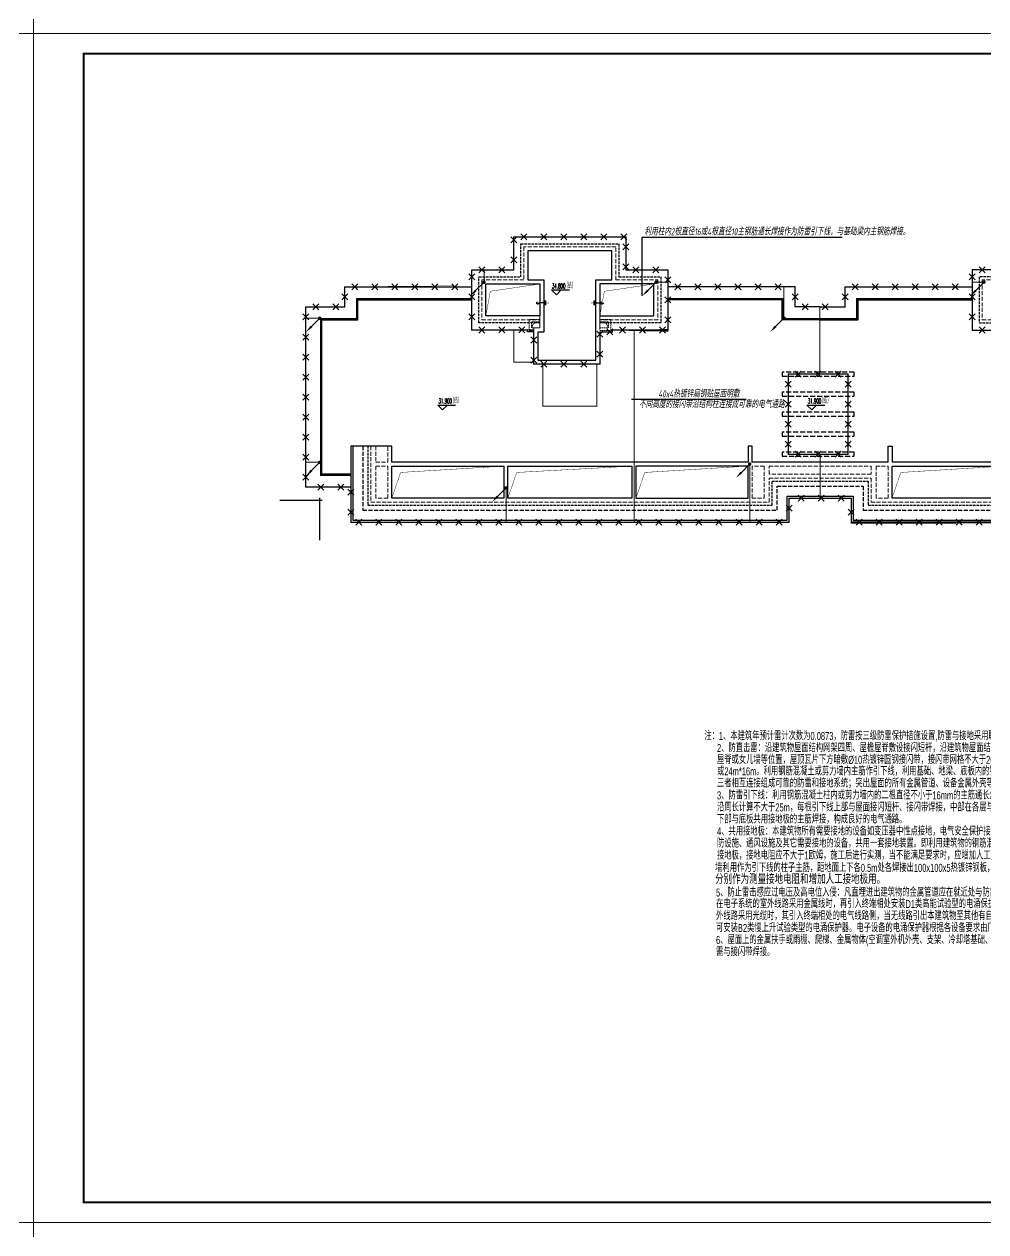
# Model space of a CAD drawing. Extents: x 3774419 to 4775970, y -926964 to 2266.
# Drawn here: x 3888042 to 3936107, y -749239 to -688889 of the extents above; entities that cross this region are included whole.
import ezdxf

# ---------------------------------------------------------------- set-up
doc = ezdxf.new("R2010")
doc.units = 0
doc.header["$LTSCALE"] = 1000
doc.header["$MEASUREMENT"] = 0
for name, pattern in [('#P_--_20B1_001_t3$0$DASH', [0.35, 0.25, -0.1]), ('$1$DASH', [0.35, 0.25, -0.1]), ('__DASH', [0.35, 0.25, -0.1]), ('DASH', [0.35, 0.25, -0.1])]:
    doc.linetypes.add(name, pattern=pattern)
doc.layers.get('0').update_dxf_attribs({"linetype": 'CONTINUOUS'})
for name, color, linetype in [('!!电气', 1, 'CONTINUOUS'), ('DIM-照明', 7, 'CONTINUOUS'), ('DIM_ELEV', 3, 'CONTINUOUS'), ('LWIRE', 4, 'CONTINUOUS'), ('ROOF', 183, 'CONTINUOUS'), ('TWT_DASH', 7, 'DASH'), ('TWT_水箱', 7, 'CONTINUOUS'), ('VPIPE-凝结', 150, 'CONTINUOUS'), ('VPIPE-雨水', 4, 'DASH'), ('WIRE-避雷', 4, 'CONTINUOUS'), ('看线', 185, 'CONTINUOUS')]:
    doc.layers.add(name, color=color, linetype=linetype)
for name, color, linetype, lineweight in [('STAIR', 252, 'CONTINUOUS', 20), ('图框', 147, 'CONTINUOUS', 20), ('平面-分水线', 189, 'CONTINUOUS', 15), ('平面-栏杆', 56, 'CONTINUOUS', 15), ('平面-看线', 252, 'CONTINUOUS', 15), ('线脚', 6, 'CONTINUOUS', 15)]:
    doc.layers.add(name, color=color, linetype=linetype, lineweight=lineweight)
doc.styles.add('_TCH_DIM', font='SIMPLEX', dxfattribs={"bigfont": 'GBCBIG'})
doc.styles.add('HZTXT', font='gbeitc.shx', dxfattribs={"width": 0.8, "height": 400, "bigfont": 'hztxt.shx'})
doc.styles.get("Standard").update_dxf_attribs({"font": 'gbenor.shx', "bigfont": 'gbcbig.shx'})
doc.styles.add('zjdz', font='zjdz-s.shx', dxfattribs={"width": 0.7, "bigfont": 'zjdz.shx'})

# ---------------------------------------------------------------- blocks, each defined once
blk = doc.blocks.new('DFSFSF')
at = {"layer": '平面-分水线'}
for p, q in [((697141.9143252881, 775567.7311356195), (697141.9143252881, 775667.5561356199)), ((697342.3369560526, 775667.5561356199), (697142.6869560517, 775667.5561356199)), ((697342.3369560526, 775567.7311356195), (697142.6869560517, 775567.7311356195)), ((697193.1069603423, 775567.7311356195), (697193.1069603423, 775667.5561356199)), ((697242.5119560522, 775567.7311356195), (697242.5119560522, 775667.5561356199)), ((697291.916951762, 775567.7311356195), (697291.916951762, 775667.5561356199)), ((697342.3369560526, 775667.5561356199), (697342.3369560526, 775567.7311356195)), ((697342.3369560526, 775567.7311356195), (697342.3369560526, 775667.5561356199))]:
    blk.add_line(p, q, dxfattribs=at)
blk = doc.blocks.new('DFGDGDGD')
at = {"layer": '平面-分水线', "const_width": 10}
blk.add_lwpolyline([(697267.5119560522, 775440.6606483405), (697242.5119560522, 775540.6606483405), (697217.5119560522, 775440.6606483405)], close=True, dxfattribs=at)
blk.add_blockref('DFSFSF', (0, 0))
blk = doc.blocks.new('A$C40D21977')
at = {"layer": 'TWT_DASH', "color": 252}
for points in [[(-1200, 2199.997852477652), (-1200, -1400.002147522348), (-1000, -1400.002147522348), (-1000, 2199.997852477652)], [(-200, 2199.997852477652), (-200, -1400.002147522348), (0, -1400.002147522348), (0, 2199.997852477652)], [(800, 2199.997852477652), (800, -1400.002147522348), (1000, -1400.002147522348), (1000, 2199.997852477652)], [(1800, 2199.997852477652), (1800, -1400.002147522348), (2000, -1400.002147522348), (2000, 2199.997852477652)], [(2800, 2199.997852477652), (2800, -1400.002147522348), (3000, -1400.002147522348), (3000, 2199.997852477652)]]:
    blk.add_lwpolyline(points, close=True, dxfattribs=at)
at = {"layer": 'TWT_水箱', "color": 252}
blk.add_lwpolyline([(-1100, 1899.997852477652), (-1100, -1100.002147522348), (2900, -1100.002147522348), (2900, 1899.997852477652)], close=True, dxfattribs=at)
blk = doc.blocks.new('$TelecSys$00000009')
for p, q in [((-0.5, 0.5), (0.5, -0.5)), ((0.5, 0.5), (-0.5, -0.5))]:
    blk.add_line(p, q)
blk = doc.blocks.new('$TelecSys$00000080')
for p, q in [((-0.7000000000007276, -0.7000000000007276), (0, 0)), ((0.1041666666678793, 0.1041666666660603), (0.1041666666678793, 0.1041666666660603)), ((-0.1041666666678793, -0.1041666666660603), (-0.1041666666678793, -0.1041666666660603))]:
    blk.add_line(p, q)
at = {"const_width": 0.1425}
blk.add_lwpolyline([(0.07125000000087311, 0, 1), (-0.07125000000087311, 0, 1)], format="xyb", close=True, dxfattribs=at)
blk.add_solid([(-0.6300000000010186, -0.7700000000004366), (-0.7700000000004366, -0.6299999999991996), (-1.150000000001455, -1.149999999999636)])
at = {"width": 0.8, "flags": 9}
blk.add_attdef('A', (0, 0), '', height=2e-05, rotation=180, dxfattribs=at)
blk = doc.blocks.new('A$C08E238B7')
at = {"layer": 'LWIRE', "xscale": 300, "yscale": 300, "zscale": 300}
for p, rotation in [((893.7192600406706, 12542.09541920503), 359.9999761709549), ((1893.719260040671, 12542.09500330978), 359.9999761709549), ((2893.719260040671, 12542.09458741453), 359.9999761709549), ((3893.719260040671, 12542.09417151927), 359.9999761709549), ((4893.719260040671, 12542.09375562402), 359.9999761709549), ((5893.719260040671, 12542.09333972877), 359.9999761709549), ((393.7192244697362, 12392.09534882789), 89.99998641274449), ((5993.720189572312, 12042.09329813858), 269.9999761709539), ((25393.71652911138, 12392.09534882789), 90.00000000006469), ((30993.71698036324, 12042.09562715271), 269.9999999997089), ((393.718987327069, 11392.09534882789), 89.99998641274449), ((25393.71652911231, 11392.09534882789), 90.00000000006469), ((5993.719773677178, 11042.0932981387), 269.9999761709539), ((30993.71698035859, 11042.09562715271), 269.9999999997089), ((-1706.281880667433, 10542.09534293413), 90.00000000031388), ((8093.718121501617, 10392.09534881741), 269.9999999996861), ((23293.71811890416, 10542.09534290258), 90.00000000031388), ((33093.71812107321, 10392.09534881741), 269.9999999996861), ((-8056.281880304217, 9542.095349385287), 90), ((-1706.281880664639, 9542.095342902583), 270), ((14443.71813501976, 9542.095342902583), 270), ((16943.71810538694, 9542.095349385287), 90), ((23293.71811890975, 9542.095342902583), 270.000000000273), ((39443.71812071092, 9542.095342902583), 270), ((8093.718121497892, 9392.095341067528), 89.99999999970218), ((33093.71812106855, 9392.095614947146), 89.99999999972701), ((-10006.28187941946, 8542.095341246226), 90), ((-1706.281880664639, 8542.095342902583), 270), ((8093.718121492304, 8392.095341067528), 89.99999999970218), ((23293.7181189144, 8542.095342902583), 270.000000000273), ((33093.7181210639, 8392.095614947146), 89.99999999972701), ((41393.71811982617, 8542.095349385287), 270), ((-1206.281884807162, 7892.159706020262), 0.007375678717021004), ((-206.2818930931389, 7892.288435898139), 0.007375678717021004), ((793.7180986208841, 7892.417165776016), 0.007375678717021004), ((26573.7178361062, 7792.623216105625), 2.023408547655302e-06), ((-10006.28187941946, 7542.095341246226), 90), ((1393.717134833336, 7392.494403604185), 269.9999777707551), ((4693.718166537583, 7692.095348647214), 89.99999797659036), ((26693.71804651991, 7292.623220343492), 270.0000041817111), ((29993.71898919903, 7692.095348627772), 90.00002223446867), ((41393.71811982617, 7542.095349385287), 270), ((-10006.28187941946, 6542.095341246226), 90), ((4693.718131222762, 6692.095348647214), 89.99999797659036), ((29993.71937726345, 6692.095348627889), 90.00002223446867), ((41393.71811982617, 6542.095349385287), 270), ((1393.716746860184, 6392.494403604302), 269.9999777707551), ((26693.71811950486, 6292.623220343492), 270.0000041817111), ((-10006.28187941946, 5542.095341246226), 90), ((41393.71811982617, 5542.095349385287), 270), ((14093.73769654427, 5192.095349595882), 90), ((17093.73769654427, 5192.095349595882), 270), ((-10006.28187941946, 4542.095341246226), 90), ((14093.73769654427, 4192.095349595882), 90), ((17093.73769654427, 4192.095349595882), 270), ((41393.71811982617, 4542.095349385287), 270), ((-10006.28187941946, 3542.095341246226), 90), ((41393.71811982617, 3542.095349385287), 270), ((14093.73769654427, 3192.095349595882), 90), ((17093.73769654427, 3192.095349595882), 270), ((-10006.28187941946, 2542.095341246226), 90), ((41393.71811982617, 2542.095349385287), 270), ((14093.73769654427, 2192.095349595882), 90), ((14593.73769654427, 1692.095349595882), 180), ((15593.73769654427, 1692.095349595882), 180), ((16593.73769654427, 1692.095349595882), 180), ((17093.73769654427, 2192.095349595882), 270), ((-10006.28187941946, 1542.095341246226), 90), ((41393.71811982617, 1542.095349385287), 270), ((-10006.28187941946, 542.0953412462259), 90), ((41393.71811982617, 542.0953493852867), 270), ((-9256.281901876442, 42.09534124622587), 180), ((-8256.281901876442, 42.09534124622587), 180), ((39893.71811982617, 42.09534124622587), 180), ((40893.71811982617, 42.09534124622587), 180), ((-7756.281901876442, -207.9046587109333), 90), ((14743.71818596497, -507.9046588126803), 180.0000000001636), ((15743.71818596497, -507.9046588097699), 180.0000000001636), ((16743.71818596497, -507.9046588068595), 180.0000000001636), ((39143.71813653316, -457.9046587537741), 270.0000005175394), ((-7756.281901876442, -1207.904658710933), 90), ((14143.71809983347, -1007.90465881431), 270.0000005175114), ((17243.71818596683, -1207.905256066588), 90.00000000017788), ((-7356.281893843785, -1707.904655097984), 180.0000005175333), ((-6356.281893843785, -1707.904646065319), 180.0000005175333), ((-5356.281893843785, -1707.904637032654), 180.0000005175333), ((-4356.281893843785, -1707.904627999989), 180.0000005175333), ((-3356.281893843785, -1707.904618967324), 180.0000005175333), ((-2356.281893843785, -1707.90460993466), 180.0000005175333), ((-1356.281893843785, -1707.904600901995), 180.0000005175333), ((-356.2818938437849, -1707.90459186933), 180.0000005175333), ((643.7181061562151, -1707.904582836665), 180.0000005175333), ((1643.718106156215, -1707.904573804), 180.0000005175333), ((2643.718106156215, -1707.904564771336), 180.0000005175333), ((3643.718106156215, -1707.904555738671), 180.0000005175333), ((4643.718106156215, -1707.904546706006), 180.0000005175333), ((5643.718106156215, -1707.904537673341), 180.0000005175333), ((6643.718106156215, -1707.904528640676), 180.0000005175333), ((7643.718106156215, -1707.904519608011), 180.0000005175333), ((8643.718106156215, -1707.904510575347), 180.0000005175333), ((9643.718106156215, -1707.904501542682), 180.0000005175333), ((10643.71810615622, -1707.904492510017), 180.0000005175333), ((11643.71810615622, -1707.904483477352), 180.0000005175333), ((12643.71810615622, -1707.904474444687), 180.0000005175333), ((13643.71810615622, -1707.904465412023), 180.0000005175333), ((17643.71814782452, -1707.905241542147), 180.0000020803618), ((18643.71814782452, -1707.905205233023), 180.0000020803618), ((19643.71814782452, -1707.905168923899), 180.0000020803618), ((20643.71814782452, -1707.905132614775), 180.0000020803618), ((21643.71814782452, -1707.905096305651), 180.0000020803618), ((22643.71814782452, -1707.905059996527), 180.0000020803618), ((23643.71814782452, -1707.905023687403), 180.0000020803618), ((24643.71814782452, -1707.904987378279), 180.0000020803618), ((25643.71814782452, -1707.904951069155), 180.0000020803618), ((26643.71814782452, -1707.904914760031), 180.0000020803618), ((27643.71814782452, -1707.904878450907), 180.0000020803618), ((28643.71814782452, -1707.904842141783), 180.0000020803618), ((29643.71814782452, -1707.904805832659), 180.0000020803618), ((30643.71814782452, -1707.904769523535), 180.0000020803618), ((31643.71814782452, -1707.904733214411), 180.0000020803618), ((32643.71814782452, -1707.904696905287), 180.0000020803618), ((33643.71814782452, -1707.904660596163), 180.0000020803618), ((34643.71814782452, -1707.904624287039), 180.0000020803618), ((35643.71814782452, -1707.904587977915), 180.0000020803618), ((36643.71814782452, -1707.904551668791), 180.0000020803618), ((37643.71814782452, -1707.904515359667), 180.0000020803618), ((38643.71814782452, -1707.904479050543), 180.0000020803618), ((39143.71814556606, -1457.904658753774), 270.0000005175394)]:
    blk.add_blockref('$TelecSys$00000009', p, dxfattribs=dict(at, rotation=rotation))
at = {"layer": 'LWIRE'}
for name, p, xscale, yscale, zscale in [('$TelecSys$00000009', (25893.71652911138, 12542.09562714619), 300, 300, 300), ('$TelecSys$00000009', (26893.71652911138, 12542.09562714747), 300, 300, 300), ('$TelecSys$00000009', (27893.71652911138, 12542.09562714875), 300, 300, 300), ('$TelecSys$00000009', (28893.71652911138, 12542.09562715003), 300, 300, 300), ('$TelecSys$00000009', (29893.71652911138, 12542.09562715131), 300, 300, 300), ('$TelecSys$00000009', (30893.71652911138, 12542.09562715259), 300, 300, 300), ('$TelecSys$00000009', (-1206.281880669296, 10892.09534881986), 300, 300, 300), ('$TelecSys$00000009', (-206.2818806692958, 10892.09534882486), 300, 300, 300), ('$TelecSys$00000009', (6493.719711293466, 10892.09534882545), 300, 300, 300), ('$TelecSys$00000009', (7493.719711293466, 10892.09534882044), 300, 300, 300), ('$TelecSys$00000009', (23793.7181189023, 10892.09534881986), 300, 300, 300), ('$TelecSys$00000009', (24793.7181189023, 10892.09534882486), 300, 300, 300), ('$TelecSys$00000009', (31493.71698035765, 10892.09534882545), 300, 300, 300), ('$TelecSys$00000009', (32493.71698035765, 10892.09534882044), 300, 300, 300), ('$TelecSys$00000080', (-1100.293760502711, 10280.19043243688), 600, 600, 600), ('$TelecSys$00000080', (7499.295399340801, 10282.77915988246), 600, 600, 600), ('$TelecSys$00000080', (23892.61258335784, 10283.72913228103), 600, 600, 600), ('$TelecSys$00000080', (32500.39974364638, 10288.26309145649), 600, 600, 600), ('$TelecSys$00000009', (-7556.281880304217, 10042.09534290503), 300, 300, 300), ('$TelecSys$00000009', (-6556.281880304217, 10042.09534291003), 300, 300, 300), ('$TelecSys$00000009', (-5556.281880304217, 10042.09534291504), 300, 300, 300), ('$TelecSys$00000009', (-4556.281880304217, 10042.09534292005), 300, 300, 300), ('$TelecSys$00000009', (-3556.281880304217, 10042.09534292505), 300, 300, 300), ('$TelecSys$00000009', (-2556.281880304217, 10042.09534293006), 300, 300, 300), ('$TelecSys$00000009', (8593.718121499754, 10042.09534290258), 300, 300, 300), ('$TelecSys$00000009', (9593.718121499754, 10042.09534290258), 300, 300, 300), ('$TelecSys$00000009', (10593.71812149975, 10042.09534290258), 300, 300, 300), ('$TelecSys$00000009', (11593.71812149975, 10042.09534290258), 300, 300, 300), ('$TelecSys$00000009', (12593.71812149975, 10042.09534290258), 300, 300, 300), ('$TelecSys$00000009', (13593.71812149975, 10042.09534290258), 300, 300, 300), ('$TelecSys$00000009', (17443.71810538694, 10042.09534290258), 300, 300, 300), ('$TelecSys$00000009', (18443.71810538694, 10042.09534290258), 300, 300, 300), ('$TelecSys$00000009', (19443.71810538694, 10042.09534290258), 300, 300, 300), ('$TelecSys$00000009', (20443.71810538694, 10042.09534290258), 300, 300, 300), ('$TelecSys$00000009', (21443.71810538694, 10042.09534290258), 300, 300, 300), ('$TelecSys$00000009', (22443.71810538694, 10042.09534290258), 300, 300, 300), ('$TelecSys$00000009', (33593.71812107135, 10042.09534290258), 300, 300, 300), ('$TelecSys$00000009', (34593.71812107135, 10042.09534290258), 300, 300, 300), ('$TelecSys$00000009', (35593.71812107135, 10042.09534290258), 300, 300, 300), ('$TelecSys$00000009', (36593.71812107135, 10042.09534290258), 300, 300, 300), ('$TelecSys$00000009', (37593.71812107135, 10042.09534290258), 300, 300, 300), ('$TelecSys$00000009', (38593.71812107135, 10042.09534290258), 300, 300, 300), ('$TelecSys$00000009', (-9506.28187941946, 9042.095349385287), 300, 300, 300), ('$TelecSys$00000009', (-8506.28187941946, 9042.095349385287), 300, 300, 300), ('$TelecSys$00000009', (14943.71813501976, 9042.095349385287), 300, 300, 300), ('$TelecSys$00000009', (15943.71813501976, 9042.095349385287), 300, 300, 300), ('$TelecSys$00000009', (39943.71812071092, 9042.095349385287), 300, 300, 300), ('$TelecSys$00000009', (40943.71812071092, 9042.095349385287), 300, 300, 300), ('$TelecSys$00000080', (-9307.393419881351, 8481.61253468052), 600, 600, 600), ('$TelecSys$00000080', (13890.84097106289, 8484.952339583193), 600, 600, 600), ('$TelecSys$00000080', (40697.48743498698, 8487.657813581289), 600, 600, 600), ('$TelecSys$00000009', (5193.718170087785, 7792.623220343492), 300, 300, 300), ('$TelecSys$00000009', (5813.718404300511, 7892.095341078937), 300, 300, 300), ('$TelecSys$00000009', (6813.718404300511, 7892.095341073931), 300, 300, 300), ('$TelecSys$00000009', (7813.718404300511, 7892.095341068925), 300, 300, 300), ('$TelecSys$00000009', (23793.7181189172, 7892.095341081382), 300, 300, 300), ('$TelecSys$00000009', (24793.7181189172, 7892.095341081382), 300, 300, 300), ('$TelecSys$00000009', (25793.7181189172, 7892.095341081382), 300, 300, 300), ('$TelecSys$00000009', (30813.71839722246, 7892.095614958555), 300, 300, 300), ('$TelecSys$00000009', (31813.71839722246, 7892.095614953549), 300, 300, 300), ('$TelecSys$00000009', (32813.71839722246, 7892.095614948543), 300, 300, 300), ('$TelecSys$00000009', (1893.716669110581, 6192.095348630799), 300, 300, 300), ('$TelecSys$00000009', (2893.716669110581, 6192.09534863662), 300, 300, 300), ('$TelecSys$00000009', (3893.716669110581, 6192.095348642441), 300, 300, 300), ('$TelecSys$00000009', (27193.71812684182, 6192.095348644303), 300, 300, 300), ('$TelecSys$00000009', (28193.71812684182, 6192.095348638482), 300, 300, 300), ('$TelecSys$00000009', (29193.71812684182, 6192.095348632662), 300, 300, 300), ('$TelecSys$00000009', (14593.73769654427, 5692.095349595882), 300, 300, 300), ('$TelecSys$00000009', (15593.73769654427, 5692.095349595882), 300, 300, 300), ('$TelecSys$00000009', (16593.73769654427, 5692.095349595882), 300, 300, 300), ('$TelecSys$00000080', (-9306.28187941946, 1283.712443786091), 600, 600, 600), ('$TelecSys$00000080', (12181.49370084982, 1196.399307240383), 600, 600, 600), ('$TelecSys$00000080', (40690.78952420969, 1266.184227027581), 600, 600, 600), ('$TelecSys$00000080', (0, 0), 600, 600, 600), ('$TelecSys$00000080', (31393.30298202299, -16.47483812505379), 600, 600, 600)]:
    blk.add_blockref(name, p, dxfattribs=dict(at, xscale=xscale, yscale=yscale, zscale=zscale))

msp = doc.modelspace()

# ---------------------------------------------------------------- linework, layer by layer
at = {"layer": '!!电气'}
for p, q in [((3900819.958571556, -712672.5704773888), (3902937.136074817, -712672.5704773888)), ((3902819.958571556, -714672.5704773888), (3902819.958571556, -712562.42983651))]:
    msp.add_line(p, q, dxfattribs=at)
at = {"color": 252, "const_width": 20}
for points in [[(3911119.95610937, -703472.5791925993), (3911337.650264927, -702237.701798369), (3913819.970030033, -701872.5704783727)], [(3916819.944646862, -703472.5791925993), (3917037.638802419, -702237.701798369), (3919519.958567525, -701872.5704783727)], [(3906419.958571325, -712572.5757832811), (3906856.879218851, -711291.07517346), (3912019.982195119, -710972.5757829286)], [(3912219.982195119, -712572.5757832867), (3912656.902842647, -711291.0751734653), (3918419.934961547, -710975.3443973153)], [(3918619.934961547, -712572.5757832811), (3919056.855609073, -711291.07517346), (3924219.95857415, -710972.5757829286)], [(3931419.958561596, -712572.5757832811), (3931856.879209122, -711291.07517346), (3937019.98218081, -710972.5757829286)]]:
    msp.add_lwpolyline(points, dxfattribs=at)
at = {"color": 252}
for points in [[(3913519.957741194, -704272.0426287455), (3913199.958294159, -704272.0426287455), (3913199.958294159, -704172.5704861123)], [(3916819.958681353, -704272.0426068502), (3917439.958855276, -704272.0426287455), (3917439.958855276, -704172.5704861123)]]:
    msp.add_lwpolyline(points, dxfattribs=at)
at = {"layer": 'DIM-照明'}
for p, q in [((3918935.533975441, -699534.3960226828), (3928926.158435153, -699534.3869682697)), ((3918935.535850315, -702471.886667311), (3918935.534218269, -699534.3960226828)), ((3918398.050638441, -707628.3860592342), (3924132.479941162, -707628.380862172))]:
    msp.add_line(p, q, dxfattribs=at)
at = {"layer": 'DIM_ELEV', "color": 252}
for p, q in [((3914645.754678956, -702412.5699064157), (3914405.754678956, -702172.5699064157)), ((3914405.754678956, -702172.5699064157), (3915298.005062355, -702172.5699064157)), ((3914645.754678956, -702412.5699064157), (3914885.754678956, -702172.5699064157)), ((3908953.565156298, -708160.6129890645), (3908713.565156298, -707920.6129890645)), ((3908713.565156298, -707920.6129890645), (3909605.8155397, -707920.6129890645)), ((3908953.565156298, -708160.6129890645), (3909193.565156298, -707920.6129890645)), ((3927407.631775277, -708160.6129890645), (3927167.631775277, -707920.6129890645)), ((3927167.631775277, -707920.6129890645), (3928059.882158678, -707920.6129890645)), ((3927407.631775277, -708160.6129890645), (3927647.631775277, -707920.6129890645))]:
    msp.add_line(p, q, dxfattribs=at)
at = {"layer": 'ROOF', "color": 252, "ltscale": 0.8}
for points in [[(3913199.958294159, -704172.5704861123), (3910419.958570321, -704172.5704861123), (3910419.958570306, -701172.5704783762), (3912519.95931973, -701172.5704783658), (3912519.959711016, -699522.5702000409), (3918119.960848496, -699522.5702000482), (3918119.960162268, -701172.5704783658), (3920219.958572479, -701172.5704783762), (3920219.958572465, -704172.5704861123), (3917439.958855276, -704172.5704861123)], [(3942439.958848197, -704172.5704861123), (3945219.958572036, -704172.5704861123), (3945219.958572051, -701172.5704783762), (3943119.957822625, -701172.5704783658), (3943119.957431341, -699522.5702000409), (3937519.956293861, -699522.5702000482), (3937519.956980087, -701172.5704783658), (3935419.958569877, -701172.5704783762), (3935419.958569892, -704172.5704861123), (3938199.958287081, -704172.5704861123)], [(3904369.958559365, -712022.5704859474), (3902119.958571556, -712022.5704859474), (3902119.958571556, -703022.5704778084), (3904069.958570671, -703022.5704778084), (3904069.958570671, -702022.5704842911), (3910419.958570309, -702022.5704842911)], [(3927819.958571177, -703022.5704778084), (3926569.958585995, -703022.5704778084), (3926569.958585995, -702022.5704842911), (3920219.958572476, -702022.5704842911)], [(3927819.958571177, -703022.5704778084), (3929069.958556362, -703022.5704778084), (3929069.958556362, -702022.5704842911), (3935419.958569881, -702022.5704842911)], [(3904369.958563177, -711372.5704859474), (3902919.958571556, -711372.5704859474), (3902919.958571556, -703672.5704778084), (3904719.958570671, -703672.5704778084), (3904719.958570671, -702672.5704842911), (3910419.958570313, -702672.5704842911)], [(3927819.958571177, -703672.5704778084), (3925919.958585995, -703672.5704778084), (3925919.958585995, -702672.5704842911), (3920219.958572472, -702672.5704842911)], [(3927819.958571177, -703672.5704778084), (3929719.958556362, -703672.5704778084), (3929719.958556362, -702672.5704842911), (3935419.958569885, -702672.5704842911)], [(3916819.958681353, -704272.0426068502), (3916819.958564539, -705872.5704785464), (3913519.957120086, -705872.5704785658), (3913519.957741194, -704272.0426287455)], [(3904369.95857139, -709972.5710810442), (3904369.958549098, -713772.5704859046), (3926269.95854624, -713772.5702880893), (3926269.958546293, -712572.570486008), (3929369.958593373, -712572.5704859991), (3929369.958636944, -713772.570485905), (3951269.958524226, -713772.5702880896), (3951269.958570965, -709972.5710992131)], [(3924219.96362328, -710772.5710884109), (3906419.958571312, -710772.571089536), (3906419.958571345, -709972.5710869115), (3904369.95857139, -709972.5710795787)], [(3904469.95857139, -709972.5710816307), (3904469.958549684, -713672.5704850014), (3926169.958546246, -713672.5702889925), (3926169.958546296, -712472.5704860082), (3929469.958589741, -712472.5704859989), (3929469.958633313, -713672.5704850017), (3951169.958525457, -713672.570288993), (3951169.958570965, -709972.571097983)], [(3924419.956569987, -710772.5704874177), (3924419.96362323, -709972.5710286042), (3924219.96362323, -709972.5710286042), (3924219.96362328, -710772.5704874301)], [(3931219.960572368, -710772.5704874177), (3931219.953519125, -709972.5710286042), (3931419.953519125, -709972.5710286042), (3931419.953519077, -710772.5704874301)], [(3951269.958570965, -709972.5710992131), (3949219.95857101, -709972.5710869143), (3949219.958571053, -710772.5710868309), (3931419.953519077, -710772.571087956)], [(3931219.960572374, -710772.5710879685), (3924419.956569981, -710772.5710883983)]]:
    msp.add_lwpolyline(points, dxfattribs=at)
for points in [[(3913219.959585891, -700222.5704785599), (3913219.959586135, -701672.5704785562), (3914019.958541915, -701672.5704786924), (3914019.958922938, -704272.5704492151), (3913719.957740989, -704272.5704492535), (3913719.957197698, -705672.5704785646), (3916619.958579137, -705672.5704785476), (3916619.958871074, -701672.5704787814), (3917419.95756921, -701672.5704770649), (3917419.957569201, -700222.5704785599)], [(3911119.958570309, -701872.5704783727), (3913819.970030033, -701872.5704783727), (3913819.970030033, -703472.5704861123), (3911119.958570309, -703472.5704861123)], [(3919519.958567525, -701872.5704783727), (3916819.947107802, -701872.5704783727), (3916819.947107802, -703472.5704861123), (3919519.958567525, -703472.5704861123)], [(3906419.958571325, -710972.5704795434), (3912019.982195119, -710972.5704795434), (3912019.982195119, -712572.5757832811), (3906419.958571325, -712572.5757832811)], [(3912219.982195119, -710972.5704795434), (3918419.934961547, -710972.5704795434), (3918419.934961547, -712572.5757832867), (3912219.982195119, -712572.5757832867)], [(3924219.95857415, -710972.5704795434), (3918619.934961547, -710972.5704795434), (3918619.934961547, -712572.5757832811), (3924219.95857415, -712572.5757832811)], [(3931419.958561596, -710972.5704795434), (3937019.98218081, -710972.5704795434), (3937019.98218081, -712572.5757832811), (3931419.958561596, -712572.5757832811)]]:
    msp.add_lwpolyline(points, close=True, dxfattribs=at)
at = {"layer": 'ROOF', "color": 252, "linetype": '__DASH', "ltscale": 0.8}
msp.add_lwpolyline([(3904969.95857139, -709972.5710845636), (3904969.958552618, -713172.570480485), (3925669.958546266, -713172.5702935089), (3925669.958546317, -711972.5704860096), (3929969.958571585, -711972.5704859975), (3929969.958615158, -713172.5704804854), (3950669.958531607, -713172.5702935092), (3950669.958570965, -709972.5710918333)], dxfattribs=at)
at = {"layer": 'STAIR', "color": 252}
msp.add_lwpolyline([(3913199.958294159, -704172.5702122326), (3912519.956343612, -704172.5702122324), (3912519.956343512, -705772.570075328), (3913519.956862383, -705772.5704265707)], dxfattribs=at)
at = {"layer": 'VPIPE-凝结', "color": 252}
for p, q in [((3914019.958710446, -702822.5704847444), (3913769.958804137, -702822.570518085)), ((3916619.949110058, -702822.5704847444), (3916869.949016367, -702822.570518085))]:
    msp.add_line(p, q, dxfattribs=at)
at = {"layer": 'VPIPE-雨水', "color": 252}
for centre in [(3913714.95881995, -702822.5288085309), (3916924.949000551, -702822.5288085309)]:
    msp.add_circle(centre, 55, dxfattribs=at)
at = {"layer": 'WIRE-避雷', "const_width": 50}
for points in [[(3902119.958571556, -703022.5704778084), (3904069.958570671, -703022.5704778084), (3904069.958570671, -702022.5704842911), (3910419.958570309, -702022.5704842594), (3910419.958570306, -701172.5704783762), (3912519.95931973, -701172.5704783658), (3912519.959711016, -699522.5702000409), (3918119.960848494, -699522.572529055), (3918119.960162268, -701172.5704783658), (3920219.958572479, -701172.5704783762), (3920219.958572474, -702022.5704842911), (3926569.958585995, -702022.5704842911), (3926569.958585995, -703022.5704778084), (3929069.958556362, -703022.5704778084), (3929069.958556362, -702022.5704842911), (3935419.958569881, -702022.5704842911), (3935419.958569877, -701172.5704783762), (3937519.956980087, -701172.5704783658)], [(3910419.958570309, -702022.5704842911), (3910419.958570309, -704172.5704861123), (3913519.957779795, -704172.1714235896), (3913519.957120086, -705872.5704785658), (3916819.958564539, -705872.5704785464), (3916819.958621063, -704272.0426068502), (3917439.958855276, -704272.0426068502), (3917439.958855276, -704172.5704861123), (3920219.958572465, -704172.5704861262), (3920219.958572476, -702022.5704842911)], [(3935419.958569881, -702022.5704842911), (3935419.958569892, -704172.5704861123), (3938199.958287081, -704172.5704861123), (3938199.958287081, -704272.0426287455), (3938819.958461002, -704272.0426068502), (3938819.958577816, -705872.5704785464), (3942119.960022271, -705872.5704785658), (3942119.959401163, -704272.0426287455), (3942439.958848197, -704272.0426287455), (3942439.958848197, -704172.5702122326), (3945219.958572036, -704172.5702122466), (3945219.958572045, -702022.5704842911)], [(3951269.958598799, -713772.5702880896), (3929369.958636944, -713772.5710832602), (3929369.95863694, -712572.5704859991), (3926269.958546293, -712572.570486008), (3926269.958557131, -713772.5702880893), (3904369.958549098, -713772.5704859046), (3904369.958549098, -712022.5704859474), (3902214.220716484, -712022.5704859474), (3902119.958571556, -712022.5704859474), (3902119.958571556, -703022.5704778084)], [(3913969.960715498, -707972.5705184168), (3913969.962268575, -705872.5704785631)], [(3913969.962268575, -705872.5691619667), (3913969.962554025, -707972.5705184182), (3916669.962911364, -707972.5725152311), (3916669.964464438, -705872.5746050114)], [(3916669.962911364, -707972.5725152311), (3916669.964464438, -705872.5746050114)], [(3926219.978147518, -706372.5704775976), (3929219.978147518, -706372.5704775976), (3929219.978147518, -710372.5704775976), (3926219.978147518, -710372.5704775976), (3926219.978147518, -706372.5704775976)], [(3913969.960715498, -707972.5705184168), (3916669.962911364, -707972.5725152311)]]:
    msp.add_lwpolyline(points, dxfattribs=at)
at = {"layer": 'WIRE-避雷', "linetype": '__DASH', "const_width": 50}
for points in [[(3911025.946690472, -701784.4753947568), (3911025.946690469, -701172.5704783732)], [(3919625.535850315, -701781.8866673112), (3920219.958572476, -701781.8866673145)], [(3936018.853034333, -701780.9366949126), (3935419.958569879, -701780.9366949156)], [(3926017.081422037, -703579.7134876105), (3926017.081422037, -702022.5704842911)], [(3927812.643217676, -706372.5704775976), (3927812.643217676, -703022.5704778084)], [(3902818.847031093, -703583.0532925131), (3902119.958571556, -703583.0532925131)], [(3902819.958571556, -710780.9533834076), (3902121.070112017, -710780.9533834076)], [(3927823.18168553, -710372.5704775976), (3927819.958569833, -712572.5704860035)], [(3912126.240450962, -712063.2662857499), (3912126.240466401, -713772.5704158447)]]:
    msp.add_lwpolyline(points, dxfattribs=at)
at = {"layer": 'WIRE-避雷', "color": 4, "linetype": '__DASH', "const_width": 50}
for points in [[(3918529.740727133, -713772.5703580042), (3918529.740727179, -704172.5704861179)], [(3924316.610925153, -710873.1475483289), (3924316.610951342, -713772.5703057332)]]:
    msp.add_lwpolyline(points, dxfattribs=at)
at = {"layer": '图框'}
for points in [[(3804417.492680399, -629963.9475424262), (3888517.492680399, -629963.9475424262), (3888517.492680399, -689363.9475424262), (3804417.492680399, -689363.9475424262)], [(3888517.492680399, -629963.9475424262), (3972617.492680399, -629963.9475424262), (3972617.492680399, -689363.9475424262), (3888517.492680399, -689363.9475424262)], [(3804417.492680399, -689363.9475424262), (3888517.492680399, -689363.9475424262), (3888517.492680399, -748763.9475424262), (3804417.492680399, -748763.9475424262)], [(3804417.492680399, -689363.9475424262), (3888517.492680399, -689363.9475424262), (3888517.492680399, -748763.9475424262), (3804417.492680399, -748763.9475424262)], [(3888517.492680399, -689363.9475424262), (3972617.492680399, -689363.9475424262), (3972617.492680399, -748763.9475424262), (3888517.492680399, -748763.9475424262)], [(3888517.492680399, -689363.9475424262), (3972617.492680399, -689363.9475424262), (3972617.492680399, -748763.9475424262), (3888517.492680399, -748763.9475424262)], [(3804417.492680399, -748763.9475424262), (3888517.492680399, -748763.9475424262), (3888517.492680399, -808163.9475424262), (3804417.492680399, -808163.9475424262)], [(3804417.492680399, -748763.9475424262), (3888517.492680399, -748763.9475424262), (3888517.492680399, -808163.9475424262), (3804417.492680399, -808163.9475424262)], [(3888517.492680399, -748763.9475424262), (3972617.492680399, -748763.9475424262), (3972617.492680399, -808163.9475424262), (3888517.492680399, -808163.9475424262)], [(3888517.492680399, -748763.9475424262), (3972617.492680399, -748763.9475424262), (3972617.492680399, -808163.9475424262), (3888517.492680399, -808163.9475424262)]]:
    msp.add_lwpolyline(points, close=True, dxfattribs=at)
at = {"layer": '图框', "const_width": 100}
msp.add_lwpolyline([(3971617.492680399, -747763.9475424262), (3971617.492680399, -690363.9475424262), (3891017.492680399, -690363.9475424262), (3891017.492680399, -747763.9475424262)], close=True, dxfattribs=at)
at = {"layer": '平面-栏杆', "color": 252}
for points in [[(3904369.958562766, -711442.5704859474), (3902849.958571556, -711442.5704859474), (3902849.958571556, -703602.5704778084), (3904649.958570671, -703602.5704778084), (3904649.958570671, -702602.5704842911), (3910419.958570313, -702602.5704842911)], [(3904369.958563, -711402.5704859474), (3902889.958571556, -711402.5704859474), (3902889.958571556, -703642.5704778084), (3904689.958570671, -703642.5704778084), (3904689.958570671, -702642.5704842911), (3910419.958570313, -702642.5704842911)], [(3927819.958571177, -703602.5704778084), (3925989.958585995, -703602.5704778084), (3925989.958585995, -702602.5704842911), (3920219.958572472, -702602.5704842911)], [(3927819.958571177, -703642.5704778084), (3925949.958585995, -703642.5704778084), (3925949.958585995, -702642.5704842911), (3920219.958572472, -702642.5704842911)], [(3927819.958571177, -703602.5704778084), (3929649.958556362, -703602.5704778084), (3929649.958556362, -702602.5704842911), (3935419.958569883, -702602.5704842911)], [(3927819.958571177, -703642.5704778084), (3929689.958556362, -703642.5704778084), (3929689.958556362, -702642.5704842911), (3935419.958569885, -702642.5704842911)]]:
    msp.add_lwpolyline(points, dxfattribs=at)
at = {"layer": '平面-看线', "color": 252, "linetype": 'DASH', "ltscale": 0.8}
for p, q in [((3913819.970030033, -703672.5704861123), (3913819.970030033, -703472.5704861123)), ((3916819.947119402, -703672.5704861123), (3916819.947119402, -703472.5704861123))]:
    msp.add_line(p, q, dxfattribs=at)
for points in [[(3917619.95756921, -701672.5704783634), (3917619.957569199, -700022.5704785599), (3913019.959585857, -700022.5704785599), (3913019.959586135, -701672.5704783634), (3910919.958570308, -701672.5704783737), (3910919.958570319, -703672.5704861123), (3913819.958570814, -703672.5704861123), (3913819.958570475, -704072.3002183838), (3913519.957779795, -704072.3002184334), (3913519.957779795, -704272.0426287455)], [(3917619.957556634, -701672.5704783634), (3919719.958572478, -701672.5704783737), (3919719.958572466, -703672.5704861123), (3916819.958854957, -703672.5704861123), (3916819.958854536, -704172.3002208155)], [(3938019.959585721, -701672.5704783634), (3935919.958569879, -701672.5704783737), (3935919.958569888, -703672.5704861123), (3938819.958287398, -703672.5704861123), (3938819.958287821, -704172.3002208155)], [(3905369.95857139, -709972.5710869101), (3905369.958554965, -712772.5704768719), (3925269.958546283, -712772.570297122), (3925269.958546335, -711572.570486011), (3930369.958557062, -711572.5704859961), (3930369.958600633, -712772.5704768724), (3950269.958536527, -712772.5702971222), (3950269.958570965, -709972.5710869133)], [(3905619.959222697, -709972.5733927782), (3905619.959222697, -710772.5710868197), (3906219.958300105, -710772.5710868197), (3906219.951246862, -709972.5716294884)]]:
    msp.add_lwpolyline(points, dxfattribs=at)
for points in [[(3905619.959222697, -710972.5710868197), (3906219.958571384, -710972.5710868197), (3906219.958571384, -712572.5704773888), (3905619.959222697, -712572.5704773888)], [(3925019.957933968, -710972.5710868197), (3924419.958585281, -710972.5710868197), (3924419.958585281, -712572.5704773888), (3925019.957933968, -712572.5704773888)], [(3925269.958585248, -710972.5704859474), (3930369.958557062, -710972.5704859474), (3930369.958557062, -711372.5704859318), (3925269.958585248, -711372.5704859318)], [(3930619.959208388, -710972.5710868197), (3931219.958557073, -710972.5710868197), (3931219.958557073, -712572.5704773888), (3930619.959208388, -712572.5704773888)]]:
    msp.add_lwpolyline(points, close=True, dxfattribs=at)
at = {"layer": '看线', "color": 252, "linetype": '#P_--_20B1_001_t3$0$DASH', "ltscale": 0.5}
for points in [[(3913819.970030033, -703822.5704861123), (3910769.958570319, -703822.5704861123), (3910769.958570308, -701522.5704783746), (3912869.959239196, -701522.5704783641), (3912869.959623404, -699872.5702000414), (3917769.960694844, -699872.5702000477), (3917769.960021031, -701522.5704783641), (3919869.958572478, -701522.5704783746), (3919869.958572466, -703822.5704861123), (3916819.947112753, -703822.5704861123)], [(3941819.947112322, -703822.5704861123), (3944869.958572038, -703822.5704861123), (3944869.958572049, -701522.5704783746), (3942769.957903158, -701522.5704783641), (3942769.957518952, -699872.5702000414), (3937869.956447511, -699872.5702000477), (3937869.957121326, -701522.5704783641), (3935769.958569879, -701522.5704783746), (3935769.95856989, -703822.5704861123), (3938819.970029604, -703822.5704861123)], [(3905219.95857139, -709972.5710860302), (3905219.958554084, -712922.570478227), (3925419.958546278, -712922.5702957669), (3925419.958546328, -711722.5704860105), (3930219.958562509, -711722.5704859965), (3930219.95860608, -712922.5704782272), (3950419.958534681, -712922.5702957674), (3950419.958570965, -709972.5710887583)]]:
    msp.add_lwpolyline(points, dxfattribs=at)
at = {"layer": '线脚', "color": 252, "linetype": '$1$DASH', "ltscale": 0.3}
for points in [[(3913519.957772239, -704192.0426287455), (3913279.958294159, -704192.0426287455), (3913279.958294159, -703652.0426287455), (3913819.958294159, -703652.0426287455)], [(3916819.958687192, -704192.0426068502), (3917359.958855276, -704192.0426287455), (3917359.958855276, -703652.0426287455), (3916819.958855276, -703652.0426287455)], [(3913399.958294159, -704072.0426287455), (3913493.421492208, -703847.7032439671), (3913819.958294159, -703772.0426287455)], [(3917239.958855276, -704072.0426287455), (3917146.495657227, -703847.7032439671), (3916819.958855276, -703772.0426287455)]]:
    msp.add_lwpolyline(points, dxfattribs=at)
for points in [[(3913399.958294159, -703772.0426287455), (3913819.958294159, -703772.0426287455), (3913819.958294159, -704072.0426287455), (3913399.958294159, -704072.0426287455)], [(3917239.958855276, -703772.0426287455), (3916819.958855276, -703772.0426287455), (3916819.958855276, -704072.0426287455), (3917239.958855276, -704072.0426287455)]]:
    msp.add_lwpolyline(points, close=True, dxfattribs=at)

# ---------------------------------------------------------------- block references
at = {"layer": '!!电气'}
msp.add_blockref('A$C08E238B7', (3912126.240450975, -712064.6658271935), dxfattribs=at)
at = {"color": 252, "xscale": -1, "rotation": 90}
msp.add_blockref('DFGDGDGD', (4689687.514846066, -5580.058528692229), dxfattribs=at)
at = {"color": 252, "rotation": 270}
msp.add_blockref('DFGDGDGD', (3140952.392974438, -5580.058528692229), dxfattribs=at)
at = {"rotation": 270}
msp.add_blockref('A$C40D21977', (3927319.980295042, -707472.5704775976), dxfattribs=at)
at = {"layer": 'LWIRE', "xscale": 300, "yscale": 300, "zscale": 300}
for p, rotation in [((3913019.959711016, -699522.5704079887), 359.9999761709549), ((3914019.959711016, -699522.5708238839), 359.9999761709549), ((3915019.959711016, -699522.571239779), 359.9999761709549), ((3916019.959711016, -699522.5716556744), 359.9999761709549), ((3917019.959711016, -699522.5720715697), 359.9999761709549), ((3918019.959711016, -699522.5724874649), 359.9999761709549), ((3912519.959675445, -699672.5704783658), 89.99998641274449), ((3918119.960640546, -700022.572529055), 269.9999761709539), ((3912519.959438302, -700672.5704783658), 89.99998641274449), ((3918119.960224651, -701022.572529055), 269.9999761709539), ((3910419.958570308, -701522.5704842594), 90.00000000031379), ((3920219.958572476, -701672.5704783762), 269.9999999996861), ((3935419.958569879, -701522.5704842911), 90.00000000031379), ((3904069.958570671, -702522.5704778084), 90), ((3910419.958570309, -702522.5704842911), 270), ((3926569.958585995, -702522.5704842911), 270), ((3929069.958556362, -702522.5704778084), 90), ((3935419.958569885, -702522.5704842911), 270.000000000273), ((3920219.958572472, -702672.5704861262), 89.99999999970218), ((3902119.958571556, -703522.5704859474), 90), ((3910419.958570309, -703522.5704842911), 270), ((3920219.958572466, -703672.5704861262), 89.99999999970218), ((3935419.958569888, -703522.5704842911), 270.000000000273), ((3910919.958566167, -704172.5061211733), 0.007375678717021009), ((3911919.958557882, -704172.3773912955), 0.007375678717021009), ((3912919.958549595, -704172.2486614177), 0.007375678717021009), ((3916819.958617513, -704372.5704785464), 89.99999797659036), ((3902119.958571556, -704522.5704859474), 90), ((3913519.957585808, -704672.1714235896), 269.9999777707551), ((3902119.958571556, -705522.5704859474), 90), ((3916819.958582197, -705372.5704785464), 89.99999797659036), ((3913519.957197834, -705672.1714235893), 269.9999777707551), ((3902119.958571556, -706522.5704859474), 90), ((3926219.978147518, -706872.5704775976), 90), ((3929219.978147518, -706872.5704775976), 270), ((3902119.958571556, -707522.5704859474), 90), ((3926219.978147518, -707872.5704775976), 90), ((3929219.978147518, -707872.5704775976), 270), ((3902119.958571556, -708522.5704859474), 90), ((3926219.978147518, -708872.5704775976), 90), ((3929219.978147518, -708872.5704775976), 270), ((3902119.958571556, -709522.5704859474), 90), ((3926219.978147518, -709872.5704775976), 90), ((3926719.978147518, -710372.5704775976), 180), ((3927719.978147518, -710372.5704775976), 180), ((3928719.978147518, -710372.5704775976), 180), ((3929219.978147518, -709872.5704775976), 270), ((3902119.958571556, -710522.5704859474), 90), ((3902119.958571556, -711522.5704859474), 90), ((3902869.958549098, -712022.5704859474), 180), ((3903869.958549098, -712022.5704859474), 180), ((3904369.958549098, -712272.5704859046), 90), ((3926869.95863694, -712572.5704860063), 180.0000000001636), ((3927869.95863694, -712572.5704860033), 180.0000000001636), ((3928869.95863694, -712572.5704860005), 180.0000000001636), ((3904369.958549098, -713272.5704859046), 90), ((3926269.958550808, -713072.570486008), 270.0000005175114), ((3929369.958636942, -713272.5710832602), 90.00000000017788), ((3904769.958557131, -713772.5704822915), 180.0000005175333), ((3905769.958557131, -713772.5704732591), 180.0000005175333), ((3906769.958557131, -713772.5704642262), 180.0000005175333), ((3907769.958557131, -713772.5704551938), 180.0000005175333), ((3908769.958557131, -713772.5704461609), 180.0000005175333), ((3909769.958557131, -713772.5704371284), 180.0000005175333), ((3910769.958557131, -713772.5704280955), 180.0000005175333), ((3911769.958557131, -713772.5704190631), 180.0000005175333), ((3912769.958557131, -713772.5704100302), 180.0000005175333), ((3913769.958557131, -713772.5704009978), 180.0000005175333), ((3914769.958557131, -713772.5703919649), 180.0000005175333), ((3915769.958557131, -713772.5703829324), 180.0000005175333), ((3916769.958557131, -713772.5703738995), 180.0000005175333), ((3917769.958557131, -713772.5703648671), 180.0000005175333), ((3918769.958557131, -713772.5703558342), 180.0000005175333), ((3919769.958557131, -713772.5703468018), 180.0000005175333), ((3920769.958557131, -713772.5703377689), 180.0000005175333), ((3921769.958557131, -713772.5703287364), 180.0000005175333), ((3922769.958557131, -713772.5703197035), 180.0000005175333), ((3923769.958557131, -713772.5703106711), 180.0000005175333), ((3924769.958557131, -713772.5703016382), 180.0000005175333), ((3925769.958557131, -713772.5702926058), 180.0000005175333), ((3929769.958598799, -713772.5710687358), 180.0000020803618), ((3930769.958598799, -713772.5710324266), 180.0000020803618), ((3931769.958598799, -713772.5709961175), 180.0000020803618), ((3932769.958598799, -713772.5709598085), 180.0000020803618), ((3933769.958598799, -713772.5709234993), 180.0000020803618), ((3934769.958598799, -713772.57088719), 180.0000020803618), ((3935769.958598799, -713772.570850881), 180.0000020803618)]:
    msp.add_blockref('$TelecSys$00000009', p, dxfattribs=dict(at, rotation=rotation))
at = {"layer": 'LWIRE'}
for name, p, xscale, yscale, zscale in [('$TelecSys$00000009', (3910919.958570306, -701172.5704783739), 300, 300, 300), ('$TelecSys$00000009', (3911919.958570306, -701172.5704783688), 300, 300, 300), ('$TelecSys$00000009', (3918619.960162268, -701172.5704783683), 300, 300, 300), ('$TelecSys$00000009', (3919619.960162268, -701172.5704783732), 300, 300, 300), ('$TelecSys$00000009', (3935919.958569877, -701172.5704783739), 300, 300, 300), ('$TelecSys$00000080', (3911025.946690472, -701784.4753947568), 600, 600, 600), ('$TelecSys$00000080', (3919625.535850315, -701781.8866673112), 600, 600, 600), ('$TelecSys$00000080', (3936018.853034333, -701780.9366949126), 600, 600, 600), ('$TelecSys$00000009', (3904569.958570671, -702022.5704842887), 300, 300, 300), ('$TelecSys$00000009', (3905569.958570671, -702022.5704842836), 300, 300, 300), ('$TelecSys$00000009', (3906569.958570671, -702022.5704842785), 300, 300, 300), ('$TelecSys$00000009', (3907569.958570671, -702022.5704842736), 300, 300, 300), ('$TelecSys$00000009', (3908569.958570671, -702022.5704842687), 300, 300, 300), ('$TelecSys$00000009', (3909569.958570671, -702022.5704842636), 300, 300, 300), ('$TelecSys$00000009', (3920719.958572474, -702022.5704842911), 300, 300, 300), ('$TelecSys$00000009', (3921719.958572474, -702022.5704842911), 300, 300, 300), ('$TelecSys$00000009', (3922719.958572474, -702022.5704842911), 300, 300, 300), ('$TelecSys$00000009', (3923719.958572474, -702022.5704842911), 300, 300, 300), ('$TelecSys$00000009', (3924719.958572474, -702022.5704842911), 300, 300, 300), ('$TelecSys$00000009', (3925719.958572474, -702022.5704842911), 300, 300, 300), ('$TelecSys$00000009', (3929569.958556362, -702022.5704842911), 300, 300, 300), ('$TelecSys$00000009', (3930569.958556362, -702022.5704842911), 300, 300, 300), ('$TelecSys$00000009', (3931569.958556362, -702022.5704842911), 300, 300, 300), ('$TelecSys$00000009', (3932569.958556362, -702022.5704842911), 300, 300, 300), ('$TelecSys$00000009', (3933569.958556362, -702022.5704842911), 300, 300, 300), ('$TelecSys$00000009', (3934569.958556362, -702022.5704842911), 300, 300, 300), ('$TelecSys$00000009', (3902619.958571556, -703022.5704778084), 300, 300, 300), ('$TelecSys$00000009', (3903619.958571556, -703022.5704778084), 300, 300, 300), ('$TelecSys$00000009', (3927069.958585995, -703022.5704778084), 300, 300, 300), ('$TelecSys$00000009', (3928069.958585995, -703022.5704778084), 300, 300, 300), ('$TelecSys$00000080', (3902818.847031093, -703583.0532925131), 600, 600, 600), ('$TelecSys$00000080', (3926017.081422037, -703579.7134876105), 600, 600, 600), ('$TelecSys$00000009', (3917319.958621063, -704272.0426068502), 300, 300, 300), ('$TelecSys$00000009', (3917939.958855276, -704172.5704861146), 300, 300, 300), ('$TelecSys$00000009', (3918939.958855276, -704172.5704861197), 300, 300, 300), ('$TelecSys$00000009', (3919939.958855276, -704172.5704861248), 300, 300, 300), ('$TelecSys$00000009', (3935919.958569892, -704172.5704861123), 300, 300, 300), ('$TelecSys$00000009', (3914019.957120086, -705872.570478563), 300, 300, 300), ('$TelecSys$00000009', (3915019.957120086, -705872.5704785569), 300, 300, 300), ('$TelecSys$00000009', (3916019.957120086, -705872.5704785513), 300, 300, 300), ('$TelecSys$00000009', (3926719.978147518, -706372.5704775976), 300, 300, 300), ('$TelecSys$00000009', (3927719.978147518, -706372.5704775976), 300, 300, 300), ('$TelecSys$00000009', (3928719.978147518, -706372.5704775976), 300, 300, 300), ('$TelecSys$00000080', (3902819.958571556, -710780.9533834076), 600, 600, 600), ('$TelecSys$00000080', (3924307.734151824, -710868.2665199533), 600, 600, 600), ('$TelecSys$00000080', (3912126.240450975, -712064.6658271935), 600, 600, 600)]:
    msp.add_blockref(name, p, dxfattribs=dict(at, xscale=xscale, yscale=yscale, zscale=zscale))

# ---------------------------------------------------------------- texts
at = {"layer": 'DIM-照明', "style": 'HZTXT', "width": 0.7}
for s, p in [('利用柱内2根直径16或4根直径10主钢筋通长焊接作为防雷引下线，与基础梁内主钢筋焊接。', (3919042.402625846, -699434.3959258294)), ('40x4热镀锌扁钢贴屋面明敷', (3919735.590762057, -707537.7019669402)), ('不同高度的接闪带沿结构柱连接成可靠的电气通路', (3918768.823555885, -708064.729389875))]:
    msp.add_text(s, height=349.9999999999999, rotation=5.192677996927216e-05, dxfattribs=at).set_placement(p)
at = {"layer": 'DIM-照明', "color": 7, "linetype": 'Continuous', "style": 'zjdz', "width": 0.7}
for s, height, p in [('注：1、本建筑年预计雷计次数为0.0873，防雷按三级防雷保护措施设置,防雷与接地采用联合接地形式。', 399.9999999844779, (3922037.871264598, -724661.6574832508)), ('屋脊或女儿墙等位置，屋顶瓦片下方暗敷%%C10热镀锌圆钢接闪带，接闪带网格不大于20m*20m', 399.9999999844779, (3922671.425603267, -725851.3459579111)), ('2、防直击雷：沿建筑物屋面结构网架四周、屋檐屋脊敷设接闪短杆，沿建筑物屋面结构网架四周、屋檐', 399.9999999844779, (3922671.425603267, -725262.0200638445)), ('或24m*16m。利用钢筋混凝土或剪力墙内主筋作引下线，利用基础、地梁、底板内的钢筋作接地体，', 399.9999999844779, (3922671.425603267, -726427.2940563979)), ('三者相互连接组成可靠的防雷和接地系统；突出屋面的所有金属管道、设备金属外壳等均应与就近接闪带连接。', 399.9999999844779, (3922671.425603267, -727027.6566369915)), ('3、防雷引下线：利用钢筋混凝土柱内或剪力墙内的二根直径不小于16mm的主筋通长焊接，其间距', 399.9999999844779, (3922671.425603226, -727628.0192179037)), ('沿周长计算不大于25m，每根引下线上部与屋面接闪短杆、接闪带焊接，中部在各层与每层的楼板钢筋焊接，', 399.9999999844779, (3922671.425603226, -728228.3817984974)), ('下部与底板共用接地极的主筋焊接，构成良好的电气通路。', 399.9999999844779, (3922671.425603226, -728828.7443794091)), ('4、共用接地极：本建筑物所有需要接地的设备如变压器中性点接地，电气安全保护接地、防雷接地、消', 399.9999999844779, (3922671.425603226, -729429.1069603208)), ('防设施、通风设施及其它需要接地的设备，共用一套接地装置。即利用建筑物的钢筋混凝土基础作为共用', 399.9999999844779, (3922671.425603226, -730029.469540915)), ('接地极，接地电阻应不大于1欧姆，施工后进行实测，当不能满足要求时，应增加人工接地极。在首层靠外', 399.9999999844779, (3922671.425603226, -730629.8321218267)), ('墙利用作为引下线的柱子主筋，距地面上下各0.5m处各焊接出100x100x5热镀锌钢板，', 399.9999999844779, (3922578.116893655, -731250.0986501896)), ('分别作为测量接地电阻和增加人工接地极用。', 466.6666666485576, (3922578.116893655, -731850.4612311013)), ('5、防止雷击感应过电压及高电位入侵：凡直埋进出建筑物的金属管道应在就近处与防雷接地装置相连。', 399.9999999844779, (3922621.340789931, -732482.7167603355)), ('在电子系统的室外线路采用金属线时，再引入终端相处安装D1类高能试验型的电涌保护器。电子系统的室', 399.9999999844779, (3922622.998903774, -733053.9383013002)), ('外线路采用光缆时，其引入终端相处的电气线路侧，当无线路引出本建筑物至其他有自己接地装置的设备时，', 399.9999999844779, (3922622.998903774, -733654.3008822124)), ('可安装B2类慢上升试验类型的电涌保护器。电子设备的电涌保护器根据各设备要求由厂家或弱电专业公司配置。', 399.9999999844779, (3922622.998903774, -734254.6634631236)), ('6、屋面上的金属扶手或雨棚、爬梯、金属物体(空调室外机外壳、支架、冷却塔基础、配电箱箱体等)均', 399.9999999844779, (3922622.998903774, -734855.0260437182)), ('需与接闪带焊接。', 399.9999999844779, (3922622.998903774, -735455.3886246295))]:
    msp.add_text(s, height=height, dxfattribs=at).set_placement(p)
at = {"layer": 'DIM_ELEV', "color": 252, "style": '_TCH_DIM'}
for s, height, width, p in [('34.800', 238, 0.4941176470588236, (3914419.43277219, -702092.4899064156)), ('（结）', 270.0709219858156, 0.7, (3915035.43277219, -702092.4899064156)), ('31.900', 238, 0.4941176470588236, (3908749.643249533, -707840.5329890647)), ('（结）', 270.0709219858156, 0.7, (3909343.243249532, -707840.5329890647)), ('31.900', 238, 0.4941176470588236, (3927203.709868512, -707840.5329890647)), ('（结）', 270.0709219858156, 0.7, (3927797.309868511, -707840.5329890647))]:
    msp.add_text(s, height=height, dxfattribs=dict(at, width=width)).set_placement(p)

doc.saveas('drawing.dxf')
